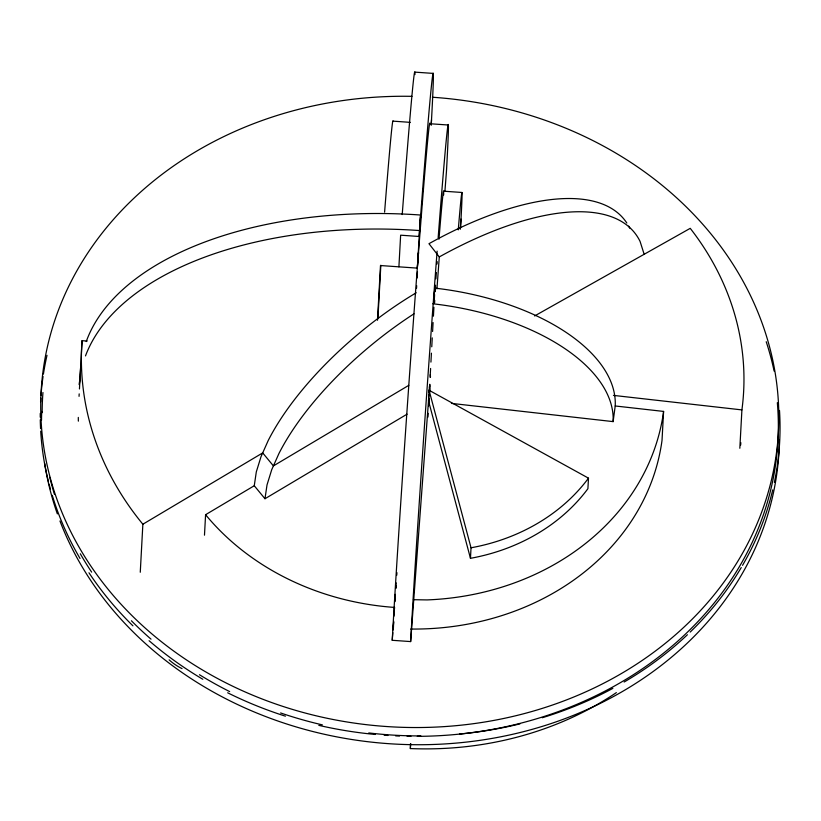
<?xml version="1.0" encoding="UTF-8"?>
<svg xmlns="http://www.w3.org/2000/svg" width="821" height="821" viewBox="0 0 821 821"><rect width="100%" height="100%" fill="white"/><g stroke="black" fill="none" stroke-linecap="round" stroke-linejoin="round"><path stroke-width="1.23" d="M616.366 692.616A313.817 267.913 4.1 0 1 410.356 748.567L410.51 743.58M79.052 396.348L79.185 393.885M79.452 388.959L80.058 377.865M80.191 375.402L82.069 340.694L87.17 341.054M140.268 572.258L142.864 524.229A331.13 282.937 3.1 0 1 82.069 340.694M204.48 535.179L205.589 514.705L254.264 485.734L256.306 471.911L260.996 456.733L268.251 440.456A192.35 78.6 -39.5 0 1 416.226 292.769M393.68 622.226L393.351 628.332L393.464 626.762M394.008 616.171L394.511 607.417A252.16 215.461 3.1 0 1 205.589 514.705M394.788 601.803L395.301 594.322M431.241 124.956L431.518 119.835A320.067 3.079 -86 0 0 420.239 220.952L419.059 236.479L400.638 235.186L398.903 266.825M429.065 390.262L428.5 400.802L470.464 558.311A188.296 160.885 3.1 0 0 587.908 488.7L588.483 478.161L429.065 390.262L471.028 547.781L470.464 558.311M427.977 417.047L428.182 413.332M428.583 405.902L428.973 398.637M430.112 377.403L430.594 368.475M430.933 362.102L431.425 353.174M431.764 346.801L432.246 337.872M432.595 331.489L433.078 322.571M433.426 316.188L433.909 307.27M434.186 302.169L434.596 294.513M434.74 291.968L434.945 288.14A186.819 96.827 7.7 0 1 615.216 405.974L663.594 411.424L662.024 440.343A254.007 217.042 3.1 0 1 410.674 629.04M434.596 302.928L434.73 300.394M435.212 291.537L435.551 285.215M460.53 228.043L461.012 219.094A183.268 1.765 -86 0 0 458.272 229.849M739.834 448.266L741.907 409.905A313.817 268.149 3.1 0 0 690.235 228.341L534.615 315.952M377.486 320.252L380.492 265.542L417.314 268.118L418.505 252.591L418.361 255.136M377.906 318.712L380.831 265.275M417.314 268.118L420.568 215.02A331.13 177.777 4.4 0 0 86.246 341.557M416.545 288.222L416.688 285.677M417.109 278.042L417.458 271.679M420.239 220.952L420.568 215.02M410.356 748.567L410.705 743.59M429.773 386.578L429.321 392.633L429.752 384.269L429.147 392.315M430.481 376.901L430.276 374.694M436.946 288.869L439.286 256.922L428.962 243.693A261.016 108.741 -38 0 1 626.834 223.045M395.784 587.959L396.174 582.859M396.748 575.223L396.943 572.678M394.398 608.987L394.511 607.417M394.993 601.054L395.291 597.247M395.958 588.339L396.153 585.794M431.128 124.956L431.518 119.835M428.962 394.747L410.644 641.581L392.233 640.298L392.807 632.622M393.002 630.066L393.68 621.117M428.716 403.419L428.993 399.776M429.547 392.5L429.835 388.856M444.931 191.17L446.48 171.004A279.509 2.689 -86 0 0 438.157 237.7M460.232 229.285L461.012 219.094M433.97 295.365L434.945 288.14M429.373 387.461L429.691 385.049M451.417 403.388L613.113 421.614L615.216 405.974M407.083 414.164L264.978 498.737L267.02 484.913L271.71 469.735L278.966 453.459A192.35 78.6 -39.5 0 1 413.989 313.817M142.864 524.229L262.699 452.905L273.414 465.907L408.786 385.347M413.404 599.699L427.084 599.915A254.007 217.042 3.1 0 0 663.594 411.424M414.841 72.125L433.262 73.408M410.305 122.36L393.115 121.149A279.509 2.689 -86 0 0 384.597 212.146M448.358 125.018L429.947 123.735A279.509 2.689 -86 0 0 413.517 319.441A279.509 2.689 -86 0 0 392.233 640.298M443.586 191.19L461.997 192.473M613.441 395.394L741.907 409.905M254.264 485.734L264.978 498.737M644.157 254.284L640.082 241.436A261.016 108.741 -38 0 0 439.286 256.922M410.644 641.581A279.509 2.689 -86 0 1 437.121 251.144M438.989 239.198A183.268 1.765 -86 0 1 443.638 195.018M435.889 278.883A183.268 1.765 -86 0 1 436.372 272.582M437.029 264.034A183.268 1.765 -86 0 1 437.213 261.653M432.841 303.78A186.819 96.827 7.7 0 1 613.113 421.614M402.218 214.548A320.067 3.079 -86 0 1 414.974 74.557M740.84 442.673A313.817 268.149 3.1 0 1 740.655 445.105M628.66 226.093A261.016 108.741 -38 0 1 629.758 228.207M588.483 478.161A188.296 160.885 3.1 0 1 471.028 547.781M432.369 97.237A369.204 315.469 3.1 0 1 721.197 585.794A369.204 315.469 3.1 0 1 85.764 558.27A369.204 315.469 3.1 0 1 411.957 96.344M777.333 402.701A369.204 315.469 3.1 0 1 417.294 736.345M410.941 736.324A369.204 315.469 3.1 0 1 407.113 736.263M399.468 736.047A369.204 315.469 3.1 0 1 395.63 735.883M387.974 735.462A369.204 315.469 3.1 0 1 384.146 735.206M375.228 734.456A369.204 315.469 3.1 0 1 318.815 725.354M285.41 716.179A369.204 315.469 3.1 0 1 227.674 692.791M202.818 679.275A369.204 315.469 3.1 0 1 149.083 640.708M132.92 625.828A369.204 315.469 3.1 0 1 88.966 572.771M80.037 558.465A369.204 315.469 3.1 0 1 52.246 495.33M50.43 489.121A369.204 315.469 3.1 0 1 49.086 484.123M48.449 481.619A369.204 315.469 3.1 0 1 40.711 431.169M40.568 428.644A369.204 315.469 3.1 0 1 40.28 419.777M40.25 417.232A369.204 315.469 3.1 0 1 40.25 413.415M40.578 401.941A369.204 315.469 3.1 0 1 40.793 398.113M40.968 395.558A369.204 315.469 3.1 0 1 43.051 376.521M43.431 374.007A369.204 315.469 3.1 0 1 47.002 355.308M80.694 366.813A331.13 177.777 4.4 0 0 80.52 369.245L79.339 384.772A331.13 177.777 4.4 0 1 80.212 376.254M85.497 355.904A331.13 177.777 4.4 0 1 419.377 230.547M78.354 421.142A331.13 282.937 3.1 0 1 78.303 417.417M182.036 668.622A320.067 128.23 -40.1 0 1 169.116 659.848M772.715 489.901A369.204 315.192 4.1 0 1 742.553 565.32M741.25 567.547A369.204 315.192 4.1 0 1 690.194 632.067M687.423 634.725A369.204 315.192 4.1 0 1 624.165 682.015M612.866 688.367A369.204 315.192 4.1 0 1 542.25 717.749M519.95 723.886A369.204 315.192 4.1 0 1 459.493 734.036M420.845 735.914A369.204 315.192 4.1 0 1 368.773 732.937M322.366 724.871A369.204 315.192 4.1 0 1 280.597 712.946M229.654 691.58A369.204 315.192 4.1 0 1 199.462 674.729M151.013 639.159A369.204 315.192 4.1 0 1 131.401 620.758M91.654 572.124A369.204 315.192 4.1 0 1 80.294 553.754M54.453 494.375A369.204 315.192 4.1 0 1 49.773 477.288M42.148 412.665A369.204 315.192 4.1 0 1 42.949 392.51M766.219 341.731A369.204 315.192 4.1 0 1 774.111 371.071M779.498 410.438A369.204 315.192 4.1 0 1 774.388 482.42M779.396 439.543A369.204 315.192 4.1 0 1 466.944 742.02A369.204 315.192 4.1 0 1 59.964 521.007M57.357 513.895A369.204 315.192 4.1 0 1 44.683 463.444M41.522 420.219A369.204 315.192 4.1 0 1 41.727 411.424"/></g></svg>
